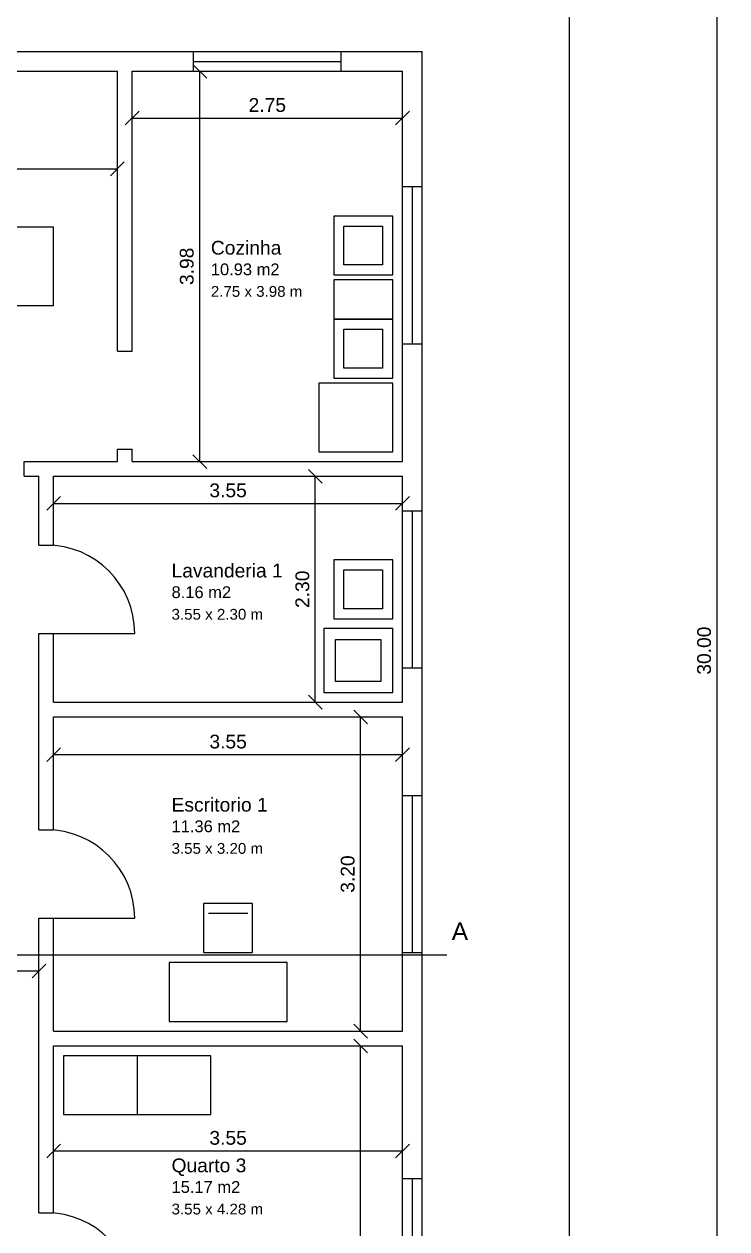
# Model space of a CAD drawing. Header units: millimetres. Extents: x 41850 to 67773, y -316 to 31479.
# Drawn here: x 49224 to 56373, y 10296 to 22564 of the extents above; entities that cross this region are included whole.
import ezdxf

# ---------------------------------------------------------------- set-up
doc = ezdxf.new("R2010")
doc.units = ezdxf.units.MM
doc.header["$MEASUREMENT"] = 0
for name, color, linetype in [('CASA_COTAS', 6, 'Continuous'), ('CASA_ESTUDO', 8, 'Continuous'), ('CASA_JANELAS', 4, 'Continuous'), ('CASA_LOTE', 8, 'Continuous'), ('CASA_MOVEIS', 3, 'Continuous'), ('CASA_PAREDES', 7, 'Continuous'), ('CASA_PORTAS', 2, 'Continuous'), ('CASA_TEXTOS', 7, 'Continuous')]:
    doc.layers.add(name, color=color, linetype=linetype)
doc.styles.get("Standard").update_dxf_attribs({"font": 'arial.ttf'})
doc.dimstyles.get("Standard").update_dxf_attribs({"dimtxt": 0.18, "dimasz": 0.18, "dimexe": 0.18, "dimexo": 0.0625, "dimgap": 0.09, "dimtad": 0, "dimtih": 1, "dimtoh": 1, "dimdec": 4, "dimzin": 0, "dimdsep": 46, "dimtxsty": 'Standard', "dimcen": 0.09, "dimadec": 0, "dimazin": 0, "dimtfac": 1, "dimtdec": 4, "dimtofl": 0, "dimtmove": 0, "dimatfit": 3, "dimfxl": 1, "dimtolj": 1, "dimtzin": 0, "dimarcsym": 0})

# ---------------------------------------------------------------- blocks, each defined once
blk = doc.blocks.new('*D7')
at = {"layer": 'CASA_COTAS', "color": 0, "lineweight": -2, "transparency": 16777216}
for p, q in [((49524, 11170), (49524, 11190)), ((53073, 11170), (53073, 11190)), ((49454, 11020), (49594, 11160)), ((49524, 11090), (53073, 11090)), ((53003, 11020), (53143, 11160))]:
    blk.add_line(p, q, dxfattribs=at)
at = {"layer": 'Defpoints', "color": 0, "transparency": 16777216}
for p in [(49524, 11090), (53073, 11090), (53073, 11090)]:
    blk.add_point(p, dxfattribs=at)
at = {"layer": 'CASA_COTAS', "color": 0, "transparency": 16777216, "insert": (51299, 11222), "char_height": 140, "attachment_point": 5}
blk.add_mtext('\\A1;3.55', dxfattribs=at)
blk = doc.blocks.new('*D8')
at = {"layer": 'CASA_COTAS', "color": 0, "lineweight": -2, "transparency": 16777216}
for p, q in [((52717, 12089), (52577, 12229)), ((52647, 7884), (52647, 12159)), ((52727, 12159), (52747, 12159)), ((52717, 7814), (52577, 7954)), ((52727, 7884), (52747, 7884))]:
    blk.add_line(p, q, dxfattribs=at)
at = {"layer": 'Defpoints', "color": 0, "transparency": 16777216}
for p in [(52647, 12159), (52647, 12159), (52647, 7884)]:
    blk.add_point(p, dxfattribs=at)
at = {"layer": 'CASA_COTAS', "color": 0, "transparency": 16777216, "insert": (52516, 10022), "char_height": 140, "attachment_point": 5, "rotation": 90}
blk.add_mtext('\\A1;4.28', dxfattribs=at)
blk = doc.blocks.new('*D9')
at = {"layer": 'CASA_COTAS', "color": 0, "lineweight": -2, "transparency": 16777216}
for p, q in [((49524, 15205), (49524, 15225)), ((53073, 15205), (53073, 15225)), ((49454, 15055), (49594, 15195)), ((49524, 15125), (53073, 15125)), ((53003, 15055), (53143, 15195))]:
    blk.add_line(p, q, dxfattribs=at)
at = {"layer": 'Defpoints', "color": 0, "transparency": 16777216}
for p in [(49524, 15125), (53073, 15125), (53073, 15125)]:
    blk.add_point(p, dxfattribs=at)
at = {"layer": 'CASA_COTAS', "color": 0, "transparency": 16777216, "insert": (51299, 15257), "char_height": 140, "attachment_point": 5}
blk.add_mtext('\\A1;3.55', dxfattribs=at)
blk = doc.blocks.new('*D10')
at = {"layer": 'CASA_COTAS', "color": 0, "lineweight": -2, "transparency": 16777216}
for p, q in [((52717, 15439), (52577, 15579)), ((52647, 12309), (52647, 15509)), ((52727, 15509), (52747, 15509)), ((52717, 12239), (52577, 12379)), ((52727, 12309), (52747, 12309))]:
    blk.add_line(p, q, dxfattribs=at)
at = {"layer": 'Defpoints', "color": 0, "transparency": 16777216}
for p in [(52647, 15509), (52647, 15509), (52647, 12309)]:
    blk.add_point(p, dxfattribs=at)
at = {"layer": 'CASA_COTAS', "color": 0, "transparency": 16777216, "insert": (52516, 13909), "char_height": 140, "attachment_point": 5, "rotation": 90}
blk.add_mtext('\\A1;3.20', dxfattribs=at)
blk = doc.blocks.new('*D11')
at = {"layer": 'CASA_COTAS', "color": 0, "lineweight": -2, "transparency": 16777216}
for p, q in [((49454, 17613), (49594, 17753)), ((49524, 17763), (49524, 17783)), ((49524, 17683), (53073, 17683)), ((53003, 17613), (53143, 17753)), ((53073, 17763), (53073, 17783))]:
    blk.add_line(p, q, dxfattribs=at)
at = {"layer": 'Defpoints', "color": 0, "transparency": 16777216}
for p in [(49524, 17683), (53073, 17683), (53073, 17683)]:
    blk.add_point(p, dxfattribs=at)
at = {"layer": 'CASA_COTAS', "color": 0, "transparency": 16777216, "insert": (51299, 17815), "char_height": 140, "attachment_point": 5}
blk.add_mtext('\\A1;3.55', dxfattribs=at)
blk = doc.blocks.new('*D12')
at = {"layer": 'CASA_COTAS', "color": 0, "lineweight": -2, "transparency": 16777216}
for p, q in [((52256, 17889), (52116, 18029)), ((52186, 15659), (52186, 17959)), ((52266, 17959), (52286, 17959)), ((52256, 15589), (52116, 15729)), ((52266, 15659), (52286, 15659))]:
    blk.add_line(p, q, dxfattribs=at)
at = {"layer": 'Defpoints', "color": 0, "transparency": 16777216}
for p in [(52186, 17959), (52186, 17959), (52186, 15659)]:
    blk.add_point(p, dxfattribs=at)
at = {"layer": 'CASA_COTAS', "color": 0, "transparency": 16777216, "insert": (52055, 16809), "char_height": 140, "attachment_point": 5, "rotation": 90}
blk.add_mtext('\\A1;2.30', dxfattribs=at)
blk = doc.blocks.new('*D13')
at = {"layer": 'CASA_COTAS', "color": 0, "lineweight": -2, "transparency": 16777216}
for p, q in [((48174, 13002), (48174, 13022)), ((49374, 13002), (49374, 13022)), ((48104, 12852), (48244, 12992)), ((48174, 12922), (49374, 12922)), ((49304, 12852), (49444, 12992))]:
    blk.add_line(p, q, dxfattribs=at)
at = {"layer": 'Defpoints', "color": 0, "transparency": 16777216}
for p in [(48174, 12922), (49374, 12922), (49374, 12922)]:
    blk.add_point(p, dxfattribs=at)
at = {"layer": 'CASA_COTAS', "color": 0, "transparency": 16777216, "insert": (48774, 13053), "char_height": 140, "attachment_point": 5}
blk.add_mtext('\\A1;1.20', dxfattribs=at)
blk = doc.blocks.new('*D14')
at = {"layer": 'CASA_COTAS', "color": 0, "lineweight": -2, "transparency": 16777216}
for p, q in [((44403, 21020), (44543, 21160)), ((44473, 21170), (44473, 21190)), ((50103, 21020), (50243, 21160)), ((50173, 21170), (50173, 21190)), ((44473, 21090), (50173, 21090))]:
    blk.add_line(p, q, dxfattribs=at)
at = {"layer": 'Defpoints', "color": 0, "transparency": 16777216}
for p in [(44473, 21090), (50173, 21090), (50173, 21090)]:
    blk.add_point(p, dxfattribs=at)
at = {"layer": 'CASA_COTAS', "color": 0, "transparency": 16777216, "insert": (47323, 21222), "char_height": 140, "attachment_point": 5}
blk.add_mtext('\\A1;5.70', dxfattribs=at)
blk = doc.blocks.new('*D16')
at = {"layer": 'CASA_COTAS', "color": 0, "lineweight": -2, "transparency": 16777216}
for p, q in [((50253, 21537), (50393, 21677)), ((50323, 21687), (50323, 21707)), ((50323, 21607), (53073, 21607)), ((53003, 21537), (53143, 21677)), ((53073, 21687), (53073, 21707))]:
    blk.add_line(p, q, dxfattribs=at)
at = {"layer": 'Defpoints', "color": 0, "transparency": 16777216}
for p in [(50323, 21607), (53073, 21607), (53073, 21607)]:
    blk.add_point(p, dxfattribs=at)
at = {"layer": 'CASA_COTAS', "color": 0, "transparency": 16777216, "insert": (51698, 21739), "char_height": 140, "attachment_point": 5}
blk.add_mtext('\\A1;2.75', dxfattribs=at)
blk = doc.blocks.new('*D17')
at = {"layer": 'CASA_COTAS', "color": 0, "lineweight": -2, "transparency": 16777216}
for p, q in [((51081, 22014), (50941, 22154)), ((51011, 18109), (51011, 22084)), ((51091, 22084), (51111, 22084)), ((51081, 18039), (50941, 18179)), ((51091, 18109), (51111, 18109))]:
    blk.add_line(p, q, dxfattribs=at)
at = {"layer": 'Defpoints', "color": 0, "transparency": 16777216}
for p in [(51011, 22084), (51011, 22084), (51011, 18109)]:
    blk.add_point(p, dxfattribs=at)
at = {"layer": 'CASA_COTAS', "color": 0, "transparency": 16777216, "insert": (50879, 20097), "char_height": 140, "attachment_point": 5, "rotation": 90}
blk.add_mtext('\\A1;3.98', dxfattribs=at)
blk = doc.blocks.new('*D23')
at = {"layer": 'CASA_COTAS', "color": 0, "lineweight": -2, "transparency": 16777216}
for p, q in [((54853, 31184), (56373, 31184)), ((56343, 31114), (56203, 31254)), ((56273, 1184), (56273, 31184)), ((56343, 1114), (56203, 1254)), ((54853, 1184), (56373, 1184))]:
    blk.add_line(p, q, dxfattribs=at)
at = {"layer": 'Defpoints', "color": 0, "transparency": 16777216}
for p in [(54773, 31184), (56273, 31184), (54773, 1184)]:
    blk.add_point(p, dxfattribs=at)
at = {"layer": 'CASA_COTAS', "color": 0, "transparency": 16777216, "insert": (56142, 16184), "char_height": 140, "attachment_point": 5, "rotation": 90}
blk.add_mtext('\\A1;30.00', dxfattribs=at)
blk = doc.blocks.new('*D32')
at = {"layer": 'CASA_COTAS', "color": 0, "lineweight": -2, "transparency": 16777216}
for p, q in [((49524, 11170), (49524, 11190)), ((53073, 11170), (53073, 11190)), ((49454, 11020), (49594, 11160)), ((49524, 11090), (53073, 11090)), ((53003, 11020), (53143, 11160))]:
    blk.add_line(p, q, dxfattribs=at)
at = {"layer": 'Defpoints', "color": 0, "transparency": 16777216}
for p in [(49524, 11090), (53073, 11090), (53073, 11090)]:
    blk.add_point(p, dxfattribs=at)
at = {"layer": 'CASA_COTAS', "color": 0, "transparency": 16777216, "insert": (51299, 11222), "char_height": 140, "attachment_point": 5}
blk.add_mtext('\\A1;3.55', dxfattribs=at)
blk = doc.blocks.new('*D33')
at = {"layer": 'CASA_COTAS', "color": 0, "lineweight": -2, "transparency": 16777216}
for p, q in [((52717, 12089), (52577, 12229)), ((52647, 7884), (52647, 12159)), ((52727, 12159), (52747, 12159)), ((52717, 7814), (52577, 7954)), ((52727, 7884), (52747, 7884))]:
    blk.add_line(p, q, dxfattribs=at)
at = {"layer": 'Defpoints', "color": 0, "transparency": 16777216}
for p in [(52647, 12159), (52647, 12159), (52647, 7884)]:
    blk.add_point(p, dxfattribs=at)
at = {"layer": 'CASA_COTAS', "color": 0, "transparency": 16777216, "insert": (52516, 10022), "char_height": 140, "attachment_point": 5, "rotation": 90}
blk.add_mtext('\\A1;4.28', dxfattribs=at)
blk = doc.blocks.new('*D34')
at = {"layer": 'CASA_COTAS', "color": 0, "lineweight": -2, "transparency": 16777216}
for p, q in [((49524, 15205), (49524, 15225)), ((53073, 15205), (53073, 15225)), ((49454, 15055), (49594, 15195)), ((49524, 15125), (53073, 15125)), ((53003, 15055), (53143, 15195))]:
    blk.add_line(p, q, dxfattribs=at)
at = {"layer": 'Defpoints', "color": 0, "transparency": 16777216}
for p in [(49524, 15125), (53073, 15125), (53073, 15125)]:
    blk.add_point(p, dxfattribs=at)
at = {"layer": 'CASA_COTAS', "color": 0, "transparency": 16777216, "insert": (51299, 15257), "char_height": 140, "attachment_point": 5}
blk.add_mtext('\\A1;3.55', dxfattribs=at)
blk = doc.blocks.new('*D35')
at = {"layer": 'CASA_COTAS', "color": 0, "lineweight": -2, "transparency": 16777216}
for p, q in [((52717, 15439), (52577, 15579)), ((52647, 12309), (52647, 15509)), ((52727, 15509), (52747, 15509)), ((52717, 12239), (52577, 12379)), ((52727, 12309), (52747, 12309))]:
    blk.add_line(p, q, dxfattribs=at)
at = {"layer": 'Defpoints', "color": 0, "transparency": 16777216}
for p in [(52647, 15509), (52647, 15509), (52647, 12309)]:
    blk.add_point(p, dxfattribs=at)
at = {"layer": 'CASA_COTAS', "color": 0, "transparency": 16777216, "insert": (52516, 13909), "char_height": 140, "attachment_point": 5, "rotation": 90}
blk.add_mtext('\\A1;3.20', dxfattribs=at)
blk = doc.blocks.new('*D36')
at = {"layer": 'CASA_COTAS', "color": 0, "lineweight": -2, "transparency": 16777216}
for p, q in [((49454, 17613), (49594, 17753)), ((49524, 17763), (49524, 17783)), ((49524, 17683), (53073, 17683)), ((53003, 17613), (53143, 17753)), ((53073, 17763), (53073, 17783))]:
    blk.add_line(p, q, dxfattribs=at)
at = {"layer": 'Defpoints', "color": 0, "transparency": 16777216}
for p in [(49524, 17683), (53073, 17683), (53073, 17683)]:
    blk.add_point(p, dxfattribs=at)
at = {"layer": 'CASA_COTAS', "color": 0, "transparency": 16777216, "insert": (51299, 17815), "char_height": 140, "attachment_point": 5}
blk.add_mtext('\\A1;3.55', dxfattribs=at)
blk = doc.blocks.new('*D37')
at = {"layer": 'CASA_COTAS', "color": 0, "lineweight": -2, "transparency": 16777216}
for p, q in [((52256, 17889), (52116, 18029)), ((52186, 15659), (52186, 17959)), ((52266, 17959), (52286, 17959)), ((52256, 15589), (52116, 15729)), ((52266, 15659), (52286, 15659))]:
    blk.add_line(p, q, dxfattribs=at)
at = {"layer": 'Defpoints', "color": 0, "transparency": 16777216}
for p in [(52186, 17959), (52186, 17959), (52186, 15659)]:
    blk.add_point(p, dxfattribs=at)
at = {"layer": 'CASA_COTAS', "color": 0, "transparency": 16777216, "insert": (52055, 16809), "char_height": 140, "attachment_point": 5, "rotation": 90}
blk.add_mtext('\\A1;2.30', dxfattribs=at)
blk = doc.blocks.new('*D38')
at = {"layer": 'CASA_COTAS', "color": 0, "lineweight": -2, "transparency": 16777216}
for p, q in [((48174, 13002), (48174, 13022)), ((49374, 13002), (49374, 13022)), ((48104, 12852), (48244, 12992)), ((48174, 12922), (49374, 12922)), ((49304, 12852), (49444, 12992))]:
    blk.add_line(p, q, dxfattribs=at)
at = {"layer": 'Defpoints', "color": 0, "transparency": 16777216}
for p in [(48174, 12922), (49374, 12922), (49374, 12922)]:
    blk.add_point(p, dxfattribs=at)
at = {"layer": 'CASA_COTAS', "color": 0, "transparency": 16777216, "insert": (48774, 13053), "char_height": 140, "attachment_point": 5}
blk.add_mtext('\\A1;1.20', dxfattribs=at)
blk = doc.blocks.new('*D39')
at = {"layer": 'CASA_COTAS', "color": 0, "lineweight": -2, "transparency": 16777216}
for p, q in [((44403, 21020), (44543, 21160)), ((44473, 21170), (44473, 21190)), ((50103, 21020), (50243, 21160)), ((50173, 21170), (50173, 21190)), ((44473, 21090), (50173, 21090))]:
    blk.add_line(p, q, dxfattribs=at)
at = {"layer": 'Defpoints', "color": 0, "transparency": 16777216}
for p in [(44473, 21090), (50173, 21090), (50173, 21090)]:
    blk.add_point(p, dxfattribs=at)
at = {"layer": 'CASA_COTAS', "color": 0, "transparency": 16777216, "insert": (47323, 21222), "char_height": 140, "attachment_point": 5}
blk.add_mtext('\\A1;5.70', dxfattribs=at)
blk = doc.blocks.new('*D41')
at = {"layer": 'CASA_COTAS', "color": 0, "lineweight": -2, "transparency": 16777216}
for p, q in [((50253, 21537), (50393, 21677)), ((50323, 21687), (50323, 21707)), ((50323, 21607), (53073, 21607)), ((53003, 21537), (53143, 21677)), ((53073, 21687), (53073, 21707))]:
    blk.add_line(p, q, dxfattribs=at)
at = {"layer": 'Defpoints', "color": 0, "transparency": 16777216}
for p in [(50323, 21607), (53073, 21607), (53073, 21607)]:
    blk.add_point(p, dxfattribs=at)
at = {"layer": 'CASA_COTAS', "color": 0, "transparency": 16777216, "insert": (51698, 21739), "char_height": 140, "attachment_point": 5}
blk.add_mtext('\\A1;2.75', dxfattribs=at)
blk = doc.blocks.new('*D42')
at = {"layer": 'CASA_COTAS', "color": 0, "lineweight": -2, "transparency": 16777216}
for p, q in [((51081, 22014), (50941, 22154)), ((51011, 18109), (51011, 22084)), ((51091, 22084), (51111, 22084)), ((51081, 18039), (50941, 18179)), ((51091, 18109), (51111, 18109))]:
    blk.add_line(p, q, dxfattribs=at)
at = {"layer": 'Defpoints', "color": 0, "transparency": 16777216}
for p in [(51011, 22084), (51011, 22084), (51011, 18109)]:
    blk.add_point(p, dxfattribs=at)
at = {"layer": 'CASA_COTAS', "color": 0, "transparency": 16777216, "insert": (50879, 20097), "char_height": 140, "attachment_point": 5, "rotation": 90}
blk.add_mtext('\\A1;3.98', dxfattribs=at)
blk = doc.blocks.new('*D48')
at = {"layer": 'CASA_COTAS', "color": 0, "lineweight": -2, "transparency": 16777216}
for p, q in [((54853, 31184), (56373, 31184)), ((56343, 31114), (56203, 31254)), ((56273, 1184), (56273, 31184)), ((56343, 1114), (56203, 1254)), ((54853, 1184), (56373, 1184))]:
    blk.add_line(p, q, dxfattribs=at)
at = {"layer": 'Defpoints', "color": 0, "transparency": 16777216}
for p in [(54773, 31184), (56273, 31184), (54773, 1184)]:
    blk.add_point(p, dxfattribs=at)
at = {"layer": 'CASA_COTAS', "color": 0, "transparency": 16777216, "insert": (56142, 16184), "char_height": 140, "attachment_point": 5, "rotation": 90}
blk.add_mtext('\\A1;30.00', dxfattribs=at)

msp = doc.modelspace()

# ---------------------------------------------------------------- linework, layer by layer
at = {"layer": 'CASA_ESTUDO'}
msp.add_line((44023.422455, 13086.189711), (53523.422455, 13086.189711), dxfattribs=at)
msp.add_line((44023.422455, 13086.189711), (53523.422455, 13086.189711), dxfattribs=at)
at = {"layer": 'CASA_JANELAS'}
for p, q in [((50948.422455, 22284.189711), (52448.422455, 22284.189711)), ((50948.422455, 22284.189711), (52448.422455, 22284.189711)), ((50948.422455, 22184.189711), (52448.422455, 22184.189711)), ((50948.422455, 22184.189711), (52448.422455, 22184.189711)), ((50948.422455, 22084.189711), (52448.422455, 22084.189711)), ((50948.422455, 22084.189711), (52448.422455, 22084.189711)), ((53073.422455, 19309.189711), (53073.422455, 20909.189711)), ((53073.422455, 19309.189711), (53073.422455, 20909.189711)), ((53173.422455, 19309.189711), (53173.422455, 20909.189711)), ((53173.422455, 19309.189711), (53173.422455, 20909.189711)), ((53273.422455, 19309.189711), (53273.422455, 20909.189711)), ((53273.422455, 19309.189711), (53273.422455, 20909.189711)), ((53073.422455, 16009.189711), (53073.422455, 17609.189711)), ((53073.422455, 16009.189711), (53073.422455, 17609.189711)), ((53173.422455, 16009.189711), (53173.422455, 17609.189711)), ((53173.422455, 16009.189711), (53173.422455, 17609.189711)), ((53273.422455, 16009.189711), (53273.422455, 17609.189711)), ((53273.422455, 16009.189711), (53273.422455, 17609.189711)), ((53073.422455, 13109.189711), (53073.422455, 14709.189711)), ((53073.422455, 13109.189711), (53073.422455, 14709.189711)), ((53173.422455, 13109.189711), (53173.422455, 14709.189711)), ((53173.422455, 13109.189711), (53173.422455, 14709.189711)), ((53273.422455, 13109.189711), (53273.422455, 14709.189711)), ((53273.422455, 13109.189711), (53273.422455, 14709.189711)), ((53073.422455, 9209.189711), (53073.422455, 10809.189711)), ((53073.422455, 9209.189711), (53073.422455, 10809.189711)), ((53173.422455, 9209.189711), (53173.422455, 10809.189711)), ((53173.422455, 9209.189711), (53173.422455, 10809.189711)), ((53273.422455, 9209.189711), (53273.422455, 10809.189711)), ((53273.422455, 9209.189711), (53273.422455, 10809.189711))]:
    msp.add_line(p, q, dxfattribs=at)
at = {"layer": 'CASA_LOTE'}
msp.add_lwpolyline([(42773.422455, 1184.189711), (54773.422455, 1184.189711), (54773.422455, 31184.189711), (42773.422455, 31184.189711)], close=True, dxfattribs=at)
msp.add_lwpolyline([(42773.422455, 1184.189711), (54773.422455, 1184.189711), (54773.422455, 31184.189711), (42773.422455, 31184.189711)], close=True, dxfattribs=at)
at = {"layer": 'CASA_MOVEIS'}
msp.add_line((51098.688518, 13509.189711), (51498.688518, 13509.189711), dxfattribs=at)
msp.add_line((51098.688518, 13509.189711), (51498.688518, 13509.189711), dxfattribs=at)
for points in [[(48123.422455, 19696.689711), (49523.422455, 19696.689711), (49523.422455, 20496.689711), (48123.422455, 20496.689711)], [(48123.422455, 19696.689711), (49523.422455, 19696.689711), (49523.422455, 20496.689711), (48123.422455, 20496.689711)], [(52373.422455, 20009.189711), (52973.422455, 20009.189711), (52973.422455, 20609.189711), (52373.422455, 20609.189711)], [(52373.422455, 20009.189711), (52973.422455, 20009.189711), (52973.422455, 20609.189711), (52373.422455, 20609.189711)], [(52373.422455, 19559.189711), (52973.422455, 19559.189711), (52973.422455, 19959.189711), (52373.422455, 19959.189711)], [(52373.422455, 19559.189711), (52973.422455, 19559.189711), (52973.422455, 19959.189711), (52373.422455, 19959.189711)], [(52373.422455, 18959.189711), (52973.422455, 18959.189711), (52973.422455, 19559.189711), (52373.422455, 19559.189711)], [(52373.422455, 18959.189711), (52973.422455, 18959.189711), (52973.422455, 19559.189711), (52373.422455, 19559.189711)], [(52223.422455, 18209.189711), (52973.422455, 18209.189711), (52973.422455, 18909.189711), (52223.422455, 18909.189711)], [(52223.422455, 18209.189711), (52973.422455, 18209.189711), (52973.422455, 18909.189711), (52223.422455, 18909.189711)], [(52373.422455, 16509.189711), (52973.422455, 16509.189711), (52973.422455, 17109.189711), (52373.422455, 17109.189711)], [(52373.422455, 16509.189711), (52973.422455, 16509.189711), (52973.422455, 17109.189711), (52373.422455, 17109.189711)], [(52273.422455, 15759.189711), (52973.422455, 15759.189711), (52973.422455, 16409.189711), (52273.422455, 16409.189711)], [(52273.422455, 15759.189711), (52973.422455, 15759.189711), (52973.422455, 16409.189711), (52273.422455, 16409.189711)], [(51048.688518, 13109.189711), (51548.688518, 13109.189711), (51548.688518, 13609.189711), (51048.688518, 13609.189711)], [(51048.688518, 13109.189711), (51548.688518, 13109.189711), (51548.688518, 13609.189711), (51048.688518, 13609.189711)], [(50698.688518, 12409.189711), (51898.688518, 12409.189711), (51898.688518, 13009.189711), (50698.688518, 13009.189711)], [(50698.688518, 12409.189711), (51898.688518, 12409.189711), (51898.688518, 13009.189711), (50698.688518, 13009.189711)], [(49623.954581, 11459.189711), (51123.954581, 11459.189711), (51123.954581, 12059.189711), (49623.954581, 12059.189711)], [(49623.954581, 11459.189711), (51123.954581, 11459.189711), (51123.954581, 12059.189711), (49623.954581, 12059.189711)]]:
    msp.add_lwpolyline(points, close=True, dxfattribs=at)
for points in [[(52475.422455, 20111.189711), (52475.422455, 20507.189711), (52871.422455, 20507.189711), (52871.422455, 20111.189711), (52475.422455, 20111.189711)], [(52475.422455, 20111.189711), (52475.422455, 20507.189711), (52871.422455, 20507.189711), (52871.422455, 20111.189711), (52475.422455, 20111.189711)], [(52475.422455, 19061.189711), (52475.422455, 19457.189711), (52871.422455, 19457.189711), (52871.422455, 19061.189711), (52475.422455, 19061.189711)], [(52475.422455, 19061.189711), (52475.422455, 19457.189711), (52871.422455, 19457.189711), (52871.422455, 19061.189711), (52475.422455, 19061.189711)], [(52475.422455, 16611.189711), (52475.422455, 17007.189711), (52871.422455, 17007.189711), (52871.422455, 16611.189711), (52475.422455, 16611.189711)], [(52475.422455, 16611.189711), (52475.422455, 17007.189711), (52871.422455, 17007.189711), (52871.422455, 16611.189711), (52475.422455, 16611.189711)], [(52392.422455, 15869.689711), (52392.422455, 16298.689711), (52854.422455, 16298.689711), (52854.422455, 15869.689711), (52392.422455, 15869.689711)], [(52392.422455, 15869.689711), (52392.422455, 16298.689711), (52854.422455, 16298.689711), (52854.422455, 15869.689711), (52392.422455, 15869.689711)], [(50373.954581, 12059.189711), (50373.954581, 11459.189711)], [(50373.954581, 12059.189711), (50373.954581, 11459.189711)]]:
    msp.add_lwpolyline(points, dxfattribs=at)
at = {"layer": 'CASA_PAREDES'}
for p, q in [((48323.954581, 22284.189711), (49223.954581, 22284.189711)), ((48323.954581, 22284.189711), (49223.954581, 22284.189711)), ((49223.954581, 22284.189711), (49273.954581, 22284.189711)), ((49223.954581, 22284.189711), (49273.954581, 22284.189711)), ((49273.954581, 22284.189711), (49373.954581, 22284.189711)), ((49273.954581, 22284.189711), (49373.954581, 22284.189711)), ((49373.954581, 22284.189711), (49523.954581, 22284.189711)), ((49373.954581, 22284.189711), (49523.954581, 22284.189711)), ((49523.954581, 22284.189711), (50173.422455, 22284.189711)), ((49523.954581, 22284.189711), (50173.422455, 22284.189711)), ((50173.422455, 22284.189711), (50323.422455, 22284.189711)), ((50173.422455, 22284.189711), (50323.422455, 22284.189711)), ((50323.422455, 22284.189711), (50548.688518, 22284.189711)), ((50323.422455, 22284.189711), (50548.688518, 22284.189711)), ((50548.688518, 22284.189711), (50948.422455, 22284.189711)), ((50548.688518, 22284.189711), (50948.422455, 22284.189711)), ((50948.422455, 22184.189711), (50948.422455, 22284.189711)), ((50948.422455, 22184.189711), (50948.422455, 22284.189711)), ((52448.422455, 22184.189711), (52448.422455, 22284.189711)), ((52448.422455, 22284.189711), (53073.422455, 22284.189711)), ((52448.422455, 22184.189711), (52448.422455, 22284.189711)), ((52448.422455, 22284.189711), (53073.422455, 22284.189711)), ((53073.422455, 22284.189711), (53273.422455, 22284.189711)), ((53073.422455, 22284.189711), (53273.422455, 22284.189711)), ((53273.422455, 22184.189711), (53273.422455, 22284.189711)), ((53273.422455, 22184.189711), (53273.422455, 22284.189711)), ((48323.954581, 22084.189711), (49223.954581, 22084.189711)), ((48323.954581, 22084.189711), (49223.954581, 22084.189711)), ((49223.954581, 22084.189711), (49273.954581, 22084.189711)), ((49223.954581, 22084.189711), (49273.954581, 22084.189711)), ((49273.954581, 22084.189711), (49373.954581, 22084.189711)), ((49273.954581, 22084.189711), (49373.954581, 22084.189711)), ((49373.954581, 22084.189711), (49523.954581, 22084.189711)), ((49373.954581, 22084.189711), (49523.954581, 22084.189711)), ((49523.954581, 22084.189711), (50173.422455, 22084.189711)), ((49523.954581, 22084.189711), (50173.422455, 22084.189711)), ((50173.422455, 20909.189711), (50173.422455, 22084.189711)), ((50173.422455, 20909.189711), (50173.422455, 22084.189711)), ((50323.422455, 20909.189711), (50323.422455, 22084.189711)), ((50323.422455, 22084.189711), (50548.688518, 22084.189711)), ((50323.422455, 20909.189711), (50323.422455, 22084.189711)), ((50323.422455, 22084.189711), (50548.688518, 22084.189711)), ((50548.688518, 22084.189711), (50948.422455, 22084.189711)), ((50548.688518, 22084.189711), (50948.422455, 22084.189711)), ((50948.422455, 22084.189711), (50948.422455, 22184.189711)), ((50948.422455, 22084.189711), (50948.422455, 22184.189711)), ((52448.422455, 22084.189711), (52448.422455, 22184.189711)), ((52448.422455, 22084.189711), (52448.422455, 22184.189711)), ((52448.422455, 22084.189711), (53073.422455, 22084.189711)), ((52448.422455, 22084.189711), (53073.422455, 22084.189711)), ((53073.422455, 20909.189711), (53073.422455, 22084.189711)), ((53073.422455, 20909.189711), (53073.422455, 22084.189711)), ((53273.422455, 22084.189711), (53273.422455, 22184.189711)), ((53273.422455, 22084.189711), (53273.422455, 22184.189711)), ((53273.422455, 20909.189711), (53273.422455, 22084.189711)), ((53273.422455, 20909.189711), (53273.422455, 22084.189711)), ((50173.422455, 20846.689711), (50173.422455, 20909.189711)), ((50173.422455, 20846.689711), (50173.422455, 20909.189711)), ((50323.422455, 20846.689711), (50323.422455, 20909.189711)), ((50323.422455, 20846.689711), (50323.422455, 20909.189711)), ((53073.422455, 20909.189711), (53273.422455, 20909.189711)), ((53073.422455, 20909.189711), (53273.422455, 20909.189711)), ((50173.422455, 19346.689711), (50173.422455, 20846.689711)), ((50173.422455, 19346.689711), (50173.422455, 20846.689711)), ((50323.422455, 19346.689711), (50323.422455, 20846.689711)), ((50323.422455, 19346.689711), (50323.422455, 20846.689711)), ((50173.422455, 19309.189711), (50173.422455, 19346.689711)), ((50173.422455, 19309.189711), (50173.422455, 19346.689711)), ((50173.422455, 19234.189711), (50173.422455, 19309.189711)), ((50173.422455, 19234.189711), (50173.422455, 19309.189711)), ((50323.422455, 19309.189711), (50323.422455, 19346.689711)), ((50323.422455, 19309.189711), (50323.422455, 19346.689711)), ((50323.422455, 19234.189711), (50323.422455, 19309.189711)), ((50323.422455, 19234.189711), (50323.422455, 19309.189711)), ((53073.422455, 19234.189711), (53073.422455, 19309.189711)), ((53073.422455, 19309.189711), (53273.422455, 19309.189711)), ((53073.422455, 19234.189711), (53073.422455, 19309.189711)), ((53073.422455, 19309.189711), (53273.422455, 19309.189711)), ((53273.422455, 19234.189711), (53273.422455, 19309.189711)), ((53273.422455, 19234.189711), (53273.422455, 19309.189711)), ((50173.422455, 19234.189711), (50323.422455, 19234.189711)), ((50173.422455, 19234.189711), (50323.422455, 19234.189711)), ((53073.422455, 18234.189711), (53073.422455, 19234.189711)), ((53073.422455, 18234.189711), (53073.422455, 19234.189711)), ((53273.422455, 18234.189711), (53273.422455, 19234.189711)), ((53273.422455, 18234.189711), (53273.422455, 19234.189711)), ((50173.422455, 18109.189711), (50173.422455, 18234.189711)), ((50173.422455, 18234.189711), (50323.422455, 18234.189711)), ((50173.422455, 18109.189711), (50173.422455, 18234.189711)), ((50173.422455, 18234.189711), (50323.422455, 18234.189711)), ((50323.422455, 18109.189711), (50323.422455, 18234.189711)), ((50323.422455, 18109.189711), (50323.422455, 18234.189711)), ((53073.422455, 18109.189711), (53073.422455, 18234.189711)), ((53073.422455, 18109.189711), (53073.422455, 18234.189711)), ((53273.422455, 18109.189711), (53273.422455, 18234.189711)), ((53273.422455, 18109.189711), (53273.422455, 18234.189711)), ((49223.954581, 18034.189711), (49223.954581, 18109.189711)), ((49223.954581, 18109.189711), (49273.954581, 18109.189711)), ((49223.954581, 18034.189711), (49223.954581, 18109.189711)), ((49223.954581, 18109.189711), (49273.954581, 18109.189711)), ((49223.954581, 17959.189711), (49223.954581, 18034.189711)), ((49223.954581, 17959.189711), (49223.954581, 18034.189711)), ((49273.954581, 18109.189711), (49373.954581, 18109.189711)), ((49273.954581, 18109.189711), (49373.954581, 18109.189711)), ((49373.954581, 18109.189711), (49523.954581, 18109.189711)), ((49373.954581, 18109.189711), (49523.954581, 18109.189711)), ((49523.954581, 18109.189711), (50173.422455, 18109.189711)), ((49523.954581, 18109.189711), (50173.422455, 18109.189711)), ((50323.422455, 18109.189711), (50548.688518, 18109.189711)), ((50323.422455, 18109.189711), (50548.688518, 18109.189711)), ((50548.688518, 18109.189711), (50948.422455, 18109.189711)), ((50548.688518, 18109.189711), (50948.422455, 18109.189711)), ((50948.422455, 18109.189711), (52048.688518, 18109.189711)), ((50948.422455, 18109.189711), (52048.688518, 18109.189711)), ((52048.688518, 18109.189711), (52448.422455, 18109.189711)), ((52048.688518, 18109.189711), (52448.422455, 18109.189711)), ((52448.422455, 18109.189711), (53073.422455, 18109.189711)), ((52448.422455, 18109.189711), (53073.422455, 18109.189711)), ((53273.422455, 18034.189711), (53273.422455, 18109.189711)), ((53273.422455, 18034.189711), (53273.422455, 18109.189711)), ((53273.422455, 17959.189711), (53273.422455, 18034.189711)), ((53273.422455, 17959.189711), (53273.422455, 18034.189711)), ((49223.954581, 17959.189711), (49273.954581, 17959.189711)), ((49223.954581, 17959.189711), (49273.954581, 17959.189711)), ((49273.954581, 17959.189711), (49373.954581, 17959.189711)), ((49273.954581, 17959.189711), (49373.954581, 17959.189711)), ((49373.954581, 17609.189711), (49373.954581, 17959.189711)), ((49373.954581, 17609.189711), (49373.954581, 17959.189711)), ((49523.954581, 17959.189711), (50173.422455, 17959.189711)), ((49523.954581, 17609.189711), (49523.954581, 17959.189711)), ((49523.954581, 17959.189711), (50173.422455, 17959.189711)), ((49523.954581, 17609.189711), (49523.954581, 17959.189711)), ((50173.422455, 17959.189711), (50323.422455, 17959.189711)), ((50173.422455, 17959.189711), (50323.422455, 17959.189711)), ((50323.422455, 17959.189711), (50548.688518, 17959.189711)), ((50323.422455, 17959.189711), (50548.688518, 17959.189711)), ((50548.688518, 17959.189711), (50948.422455, 17959.189711)), ((50548.688518, 17959.189711), (50948.422455, 17959.189711)), ((50948.422455, 17959.189711), (52048.688518, 17959.189711)), ((50948.422455, 17959.189711), (52048.688518, 17959.189711)), ((52048.688518, 17959.189711), (52448.422455, 17959.189711)), ((52048.688518, 17959.189711), (52448.422455, 17959.189711)), ((52448.422455, 17959.189711), (53073.422455, 17959.189711)), ((52448.422455, 17959.189711), (53073.422455, 17959.189711)), ((53073.422455, 17609.189711), (53073.422455, 17959.189711)), ((53073.422455, 17609.189711), (53073.422455, 17959.189711)), ((53273.422455, 17609.189711), (53273.422455, 17959.189711)), ((53273.422455, 17609.189711), (53273.422455, 17959.189711)), ((49373.954581, 17259.189711), (49373.954581, 17609.189711)), ((49373.954581, 17259.189711), (49373.954581, 17609.189711)), ((49523.954581, 17259.189711), (49523.954581, 17609.189711)), ((49523.954581, 17259.189711), (49523.954581, 17609.189711)), ((53073.422455, 17609.189711), (53273.422455, 17609.189711)), ((53073.422455, 17609.189711), (53273.422455, 17609.189711)), ((49373.954581, 17259.189711), (49523.954581, 17259.189711)), ((49373.954581, 17259.189711), (49523.954581, 17259.189711)), ((49373.954581, 16009.189711), (49373.954581, 16359.189711)), ((49373.954581, 16359.189711), (49523.954581, 16359.189711)), ((49373.954581, 16009.189711), (49373.954581, 16359.189711)), ((49373.954581, 16359.189711), (49523.954581, 16359.189711)), ((49523.954581, 16009.189711), (49523.954581, 16359.189711)), ((49523.954581, 16009.189711), (49523.954581, 16359.189711)), ((49373.954581, 15659.189711), (49373.954581, 16009.189711)), ((49373.954581, 15659.189711), (49373.954581, 16009.189711)), ((49523.954581, 15659.189711), (49523.954581, 16009.189711)), ((49523.954581, 15659.189711), (49523.954581, 16009.189711)), ((53073.422455, 15659.189711), (53073.422455, 16009.189711)), ((53073.422455, 16009.189711), (53273.422455, 16009.189711)), ((53073.422455, 15659.189711), (53073.422455, 16009.189711)), ((53073.422455, 16009.189711), (53273.422455, 16009.189711)), ((53273.422455, 15659.189711), (53273.422455, 16009.189711)), ((53273.422455, 15659.189711), (53273.422455, 16009.189711)), ((49373.954581, 15584.189711), (49373.954581, 15659.189711)), ((49373.954581, 15584.189711), (49373.954581, 15659.189711)), ((49373.954581, 15509.189711), (49373.954581, 15584.189711)), ((49373.954581, 15509.189711), (49373.954581, 15584.189711)), ((49523.954581, 15659.189711), (50173.422455, 15659.189711)), ((49523.954581, 15659.189711), (50173.422455, 15659.189711)), ((50173.422455, 15659.189711), (50323.422455, 15659.189711)), ((50173.422455, 15659.189711), (50323.422455, 15659.189711)), ((50323.422455, 15659.189711), (50548.688518, 15659.189711)), ((50323.422455, 15659.189711), (50548.688518, 15659.189711)), ((50548.688518, 15659.189711), (50948.422455, 15659.189711)), ((50548.688518, 15659.189711), (50948.422455, 15659.189711)), ((50948.422455, 15659.189711), (52048.688518, 15659.189711)), ((50948.422455, 15659.189711), (52048.688518, 15659.189711)), ((52048.688518, 15659.189711), (52448.422455, 15659.189711)), ((52048.688518, 15659.189711), (52448.422455, 15659.189711)), ((52448.422455, 15659.189711), (53073.422455, 15659.189711)), ((52448.422455, 15659.189711), (53073.422455, 15659.189711)), ((53273.422455, 15584.189711), (53273.422455, 15659.189711)), ((53273.422455, 15584.189711), (53273.422455, 15659.189711)), ((53273.422455, 15509.189711), (53273.422455, 15584.189711)), ((53273.422455, 15509.189711), (53273.422455, 15584.189711)), ((49373.954581, 15309.189711), (49373.954581, 15509.189711)), ((49373.954581, 15309.189711), (49373.954581, 15509.189711)), ((49523.954581, 15509.189711), (50173.422455, 15509.189711)), ((49523.954581, 15309.189711), (49523.954581, 15509.189711)), ((49523.954581, 15509.189711), (50173.422455, 15509.189711)), ((49523.954581, 15309.189711), (49523.954581, 15509.189711)), ((50173.422455, 15509.189711), (50323.422455, 15509.189711)), ((50173.422455, 15509.189711), (50323.422455, 15509.189711)), ((50323.422455, 15509.189711), (50548.688518, 15509.189711)), ((50323.422455, 15509.189711), (50548.688518, 15509.189711)), ((50548.688518, 15509.189711), (50948.422455, 15509.189711)), ((50548.688518, 15509.189711), (50948.422455, 15509.189711)), ((50948.422455, 15509.189711), (52048.688518, 15509.189711)), ((50948.422455, 15509.189711), (52048.688518, 15509.189711)), ((52048.688518, 15509.189711), (52448.422455, 15509.189711)), ((52048.688518, 15509.189711), (52448.422455, 15509.189711)), ((52448.422455, 15509.189711), (53073.422455, 15509.189711)), ((52448.422455, 15509.189711), (53073.422455, 15509.189711)), ((53073.422455, 15309.189711), (53073.422455, 15509.189711)), ((53073.422455, 15309.189711), (53073.422455, 15509.189711)), ((53273.422455, 15309.189711), (53273.422455, 15509.189711)), ((53273.422455, 15309.189711), (53273.422455, 15509.189711)), ((49373.954581, 14709.189711), (49373.954581, 15309.189711)), ((49373.954581, 14709.189711), (49373.954581, 15309.189711)), ((49523.954581, 14709.189711), (49523.954581, 15309.189711)), ((49523.954581, 14709.189711), (49523.954581, 15309.189711)), ((53073.422455, 14709.189711), (53073.422455, 15309.189711)), ((53073.422455, 14709.189711), (53073.422455, 15309.189711)), ((53273.422455, 14709.189711), (53273.422455, 15309.189711)), ((53273.422455, 14709.189711), (53273.422455, 15309.189711)), ((49373.954581, 14359.189711), (49373.954581, 14709.189711)), ((49373.954581, 14359.189711), (49373.954581, 14709.189711)), ((49523.954581, 14359.189711), (49523.954581, 14709.189711)), ((49523.954581, 14359.189711), (49523.954581, 14709.189711)), ((53073.422455, 14709.189711), (53273.422455, 14709.189711)), ((53073.422455, 14709.189711), (53273.422455, 14709.189711)), ((49373.954581, 14359.189711), (49523.954581, 14359.189711)), ((49373.954581, 14359.189711), (49523.954581, 14359.189711)), ((49373.954581, 13109.189711), (49373.954581, 13459.189711)), ((49373.954581, 13459.189711), (49523.954581, 13459.189711)), ((49373.954581, 13109.189711), (49373.954581, 13459.189711)), ((49373.954581, 13459.189711), (49523.954581, 13459.189711)), ((49523.954581, 13109.189711), (49523.954581, 13459.189711)), ((49523.954581, 13109.189711), (49523.954581, 13459.189711)), ((49373.954581, 13009.189711), (49373.954581, 13109.189711)), ((49373.954581, 13009.189711), (49373.954581, 13109.189711)), ((49373.954581, 12659.189711), (49373.954581, 13009.189711)), ((49373.954581, 12659.189711), (49373.954581, 13009.189711)), ((49523.954581, 13009.189711), (49523.954581, 13109.189711)), ((49523.954581, 13009.189711), (49523.954581, 13109.189711)), ((49523.954581, 12659.189711), (49523.954581, 13009.189711)), ((49523.954581, 12659.189711), (49523.954581, 13009.189711)), ((53073.422455, 13009.189711), (53073.422455, 13109.189711)), ((53073.422455, 13109.189711), (53273.422455, 13109.189711)), ((53073.422455, 13009.189711), (53073.422455, 13109.189711)), ((53073.422455, 13109.189711), (53273.422455, 13109.189711)), ((53073.422455, 12659.189711), (53073.422455, 13009.189711)), ((53073.422455, 12659.189711), (53073.422455, 13009.189711)), ((53273.422455, 13009.189711), (53273.422455, 13109.189711)), ((53273.422455, 13009.189711), (53273.422455, 13109.189711)), ((53273.422455, 12659.189711), (53273.422455, 13009.189711)), ((53273.422455, 12659.189711), (53273.422455, 13009.189711)), ((49373.954581, 12309.189711), (49373.954581, 12659.189711)), ((49373.954581, 12309.189711), (49373.954581, 12659.189711)), ((49523.954581, 12309.189711), (49523.954581, 12659.189711)), ((49523.954581, 12309.189711), (49523.954581, 12659.189711)), ((53073.422455, 12309.189711), (53073.422455, 12659.189711)), ((53073.422455, 12309.189711), (53073.422455, 12659.189711)), ((53273.422455, 12309.189711), (53273.422455, 12659.189711)), ((53273.422455, 12309.189711), (53273.422455, 12659.189711)), ((49373.954581, 12234.189711), (49373.954581, 12309.189711)), ((49373.954581, 12234.189711), (49373.954581, 12309.189711)), ((49523.954581, 12309.189711), (50173.422455, 12309.189711)), ((49523.954581, 12309.189711), (50173.422455, 12309.189711)), ((50173.422455, 12309.189711), (50323.422455, 12309.189711)), ((50173.422455, 12309.189711), (50323.422455, 12309.189711)), ((50323.422455, 12309.189711), (50548.688518, 12309.189711)), ((50323.422455, 12309.189711), (50548.688518, 12309.189711)), ((50548.688518, 12309.189711), (50948.422455, 12309.189711)), ((50548.688518, 12309.189711), (50948.422455, 12309.189711)), ((50948.422455, 12309.189711), (52048.688518, 12309.189711)), ((50948.422455, 12309.189711), (52048.688518, 12309.189711)), ((52048.688518, 12309.189711), (52448.422455, 12309.189711)), ((52048.688518, 12309.189711), (52448.422455, 12309.189711)), ((52448.422455, 12309.189711), (53073.422455, 12309.189711)), ((52448.422455, 12309.189711), (53073.422455, 12309.189711)), ((53273.422455, 12234.189711), (53273.422455, 12309.189711)), ((53273.422455, 12234.189711), (53273.422455, 12309.189711)), ((49373.954581, 12159.189711), (49373.954581, 12234.189711)), ((49373.954581, 12159.189711), (49373.954581, 12234.189711)), ((49373.954581, 11759.189711), (49373.954581, 12159.189711)), ((49373.954581, 11759.189711), (49373.954581, 12159.189711)), ((49523.954581, 12159.189711), (50173.422455, 12159.189711)), ((49523.954581, 11759.189711), (49523.954581, 12159.189711)), ((49523.954581, 12159.189711), (50173.422455, 12159.189711)), ((49523.954581, 11759.189711), (49523.954581, 12159.189711)), ((50173.422455, 12159.189711), (50323.422455, 12159.189711)), ((50173.422455, 12159.189711), (50323.422455, 12159.189711)), ((50323.422455, 12159.189711), (50548.688518, 12159.189711)), ((50323.422455, 12159.189711), (50548.688518, 12159.189711)), ((50548.688518, 12159.189711), (50948.422455, 12159.189711)), ((50548.688518, 12159.189711), (50948.422455, 12159.189711)), ((50948.422455, 12159.189711), (52048.688518, 12159.189711)), ((50948.422455, 12159.189711), (52048.688518, 12159.189711)), ((52048.688518, 12159.189711), (52448.422455, 12159.189711)), ((52048.688518, 12159.189711), (52448.422455, 12159.189711)), ((52448.422455, 12159.189711), (53073.422455, 12159.189711)), ((52448.422455, 12159.189711), (53073.422455, 12159.189711)), ((53073.422455, 11759.189711), (53073.422455, 12159.189711)), ((53073.422455, 11759.189711), (53073.422455, 12159.189711)), ((53273.422455, 12159.189711), (53273.422455, 12234.189711)), ((53273.422455, 12159.189711), (53273.422455, 12234.189711)), ((53273.422455, 11759.189711), (53273.422455, 12159.189711)), ((53273.422455, 11759.189711), (53273.422455, 12159.189711)), ((49373.954581, 11409.189711), (49373.954581, 11759.189711)), ((49373.954581, 11409.189711), (49373.954581, 11759.189711)), ((49523.954581, 11409.189711), (49523.954581, 11759.189711)), ((49523.954581, 11409.189711), (49523.954581, 11759.189711)), ((53073.422455, 11409.189711), (53073.422455, 11759.189711)), ((53073.422455, 11409.189711), (53073.422455, 11759.189711)), ((53273.422455, 11409.189711), (53273.422455, 11759.189711)), ((53273.422455, 11409.189711), (53273.422455, 11759.189711)), ((49373.954581, 10809.189711), (49373.954581, 11409.189711)), ((49373.954581, 10809.189711), (49373.954581, 11409.189711)), ((49523.954581, 10809.189711), (49523.954581, 11409.189711)), ((49523.954581, 10809.189711), (49523.954581, 11409.189711)), ((53073.422455, 10809.189711), (53073.422455, 11409.189711)), ((53073.422455, 10809.189711), (53073.422455, 11409.189711)), ((53273.422455, 10809.189711), (53273.422455, 11409.189711)), ((53273.422455, 10809.189711), (53273.422455, 11409.189711)), ((49373.954581, 10459.189711), (49373.954581, 10809.189711)), ((49373.954581, 10459.189711), (49373.954581, 10809.189711)), ((49523.954581, 10459.189711), (49523.954581, 10809.189711)), ((49523.954581, 10459.189711), (49523.954581, 10809.189711)), ((53073.422455, 10809.189711), (53273.422455, 10809.189711)), ((53073.422455, 10809.189711), (53273.422455, 10809.189711)), ((49373.954581, 10459.189711), (49523.954581, 10459.189711)), ((49373.954581, 10459.189711), (49523.954581, 10459.189711))]:
    msp.add_line(p, q, dxfattribs=at)
at = {"layer": 'CASA_PORTAS'}
for p, q in [((49448.954581, 16359.189711), (50348.954581, 16359.189711)), ((49448.954581, 16359.189711), (50348.954581, 16359.189711)), ((49448.954581, 13459.189711), (50348.954581, 13459.189711)), ((49448.954581, 13459.189711), (50348.954581, 13459.189711))]:
    msp.add_line(p, q, dxfattribs=at)
for centre in [(49448.954581, 16359.189711), (49448.954581, 16359.189711), (49448.954581, 13459.189711), (49448.954581, 13459.189711), (49448.954581, 9559.189711), (49448.954581, 9559.189711)]:
    msp.add_arc(centre, 900, 0, 90, dxfattribs=at)

# ---------------------------------------------------------------- texts
at = {"layer": 'CASA_TEXTOS'}
for s, height, p in [('Cozinha', 140, (51123.422455, 20216.689711)), ('Cozinha', 140, (51123.422455, 20216.689711)), ('10.93 m2', 120, (51123.422455, 20006.689711)), ('10.93 m2', 120, (51123.422455, 20006.689711)), ('2.75 x 3.98 m', 110, (51123.422455, 19786.689711)), ('2.75 x 3.98 m', 110, (51123.422455, 19786.689711)), ('Lavanderia 1', 140, (50723.688518, 16929.189711)), ('Lavanderia 1', 140, (50723.688518, 16929.189711)), ('8.16 m2', 120, (50723.688518, 16719.189711)), ('8.16 m2', 120, (50723.688518, 16719.189711)), ('3.55 x 2.30 m', 110, (50723.688518, 16499.189711)), ('3.55 x 2.30 m', 110, (50723.688518, 16499.189711)), ('Escritorio 1', 140, (50723.688518, 14545.189711)), ('Escritorio 1', 140, (50723.688518, 14545.189711)), ('11.36 m2', 120, (50723.688518, 14335.189711)), ('11.36 m2', 120, (50723.688518, 14335.189711)), ('3.55 x 3.20 m', 110, (50723.688518, 14115.189711)), ('3.55 x 3.20 m', 110, (50723.688518, 14115.189711)), ('A', 180, (53573.422455, 13236.189711)), ('A', 180, (53573.422455, 13236.189711)), ('Quarto 3', 140, (50723.688518, 10872.689711)), ('Quarto 3', 140, (50723.688518, 10872.689711)), ('15.17 m2', 120, (50723.688518, 10662.689711)), ('15.17 m2', 120, (50723.688518, 10662.689711)), ('3.55 x 4.28 m', 110, (50723.688518, 10442.689711)), ('3.55 x 4.28 m', 110, (50723.688518, 10442.689711))]:
    msp.add_text(s, height=height, dxfattribs=at).set_placement(p)

# ---------------------------------------------------------------- dimensions: what is measured, and where the dimension line sits
at = {"layer": 'CASA_COTAS'}
for base, p1, p2, picture, middle in [((56273.422455, 31184.189711), (54773.422455, 1184.189711), (54773.422455, 31184.189711), '*D23', (56141.894488, 16184.189711)), ((56273.422455, 31184.189711), (54773.422455, 1184.189711), (54773.422455, 31184.189711), '*D48', (56141.894488, 16184.189711)), ((51010.9224550001, 22084.189711), (51010.922455, 18109.189711), (51010.922455, 22084.189711), '*D17', (50879.3944877422, 20096.689711)), ((51010.9224550001, 22084.189711), (51010.922455, 18109.189711), (51010.922455, 22084.189711), '*D42', (50879.3944877422, 20096.689711)), ((52186.055487, 17959.189711), (52186.055487, 15659.189711), (52186.055487, 17959.189711), '*D12', (52054.527519, 16809.189711)), ((52186.055487, 17959.189711), (52186.055487, 15659.189711), (52186.055487, 17959.189711), '*D37', (52054.527519, 16809.189711)), ((52647.48631, 15509.189711), (52647.48631, 12309.189711), (52647.48631, 15509.189711), '*D10', (52515.958343, 13909.189711)), ((52647.48631, 15509.189711), (52647.48631, 12309.189711), (52647.48631, 15509.189711), '*D35', (52515.958343, 13909.189711)), ((52647.4863101201, 12159.189711), (52647.48631012, 7884.189711), (52647.48631012, 12159.189711), '*D8', (52516.006091839, 10021.689711)), ((52647.4863101201, 12159.189711), (52647.48631012, 7884.189711), (52647.48631012, 12159.189711), '*D33', (52516.006091839, 10021.689711))]:
    dim = msp.add_linear_dim(base=base, p1=p1, p2=p2, angle=90, dimstyle='Standard', override={"dimtxt": 140, "dimasz": 120, "dimexe": 100, "dimexo": 80, "dimgap": 60, "dimtad": 1, "dimtih": 0, "dimtoh": 0, "dimdec": 2, "dimlfac": 0.001, "dimpost": '<>', "dimtsz": 70}, dxfattribs=at)
    dim.commit()
    dim.dimension.update_dxf_attribs({"geometry": picture, "text_midpoint": middle})
for base, p1, p2, picture, middle in [((53073.422455, 21607.189711), (50323.422455, 21607.189711), (53073.422455, 21607.189711), '*D16', (51698.422455, 21738.669929)), ((53073.422455, 21607.189711), (50323.422455, 21607.189711), (53073.422455, 21607.189711), '*D41', (51698.422455, 21738.669929)), ((50173.422455, 21090.439711), (44473.422455, 21090.439711), (50173.422455, 21090.439711), '*D14', (47323.422455, 21221.919929)), ((50173.422455, 21090.439711), (44473.422455, 21090.439711), (50173.422455, 21090.439711), '*D39', (47323.422455, 21221.919929)), ((53073.422455, 17683.189711), (49523.954581, 17683.189711), (53073.422455, 17683.189711), '*D11', (51298.688518, 17814.717678)), ((53073.422455, 17683.189711), (49523.954581, 17683.189711), (53073.422455, 17683.189711), '*D36', (51298.688518, 17814.717678)), ((53073.422455, 15125.189711), (49523.954581, 15125.189711), (53073.422455, 15125.189711), '*D9', (51298.688518, 15256.717678)), ((53073.422455, 15125.189711), (49523.954581, 15125.189711), (53073.422455, 15125.189711), '*D34', (51298.688518, 15256.717678)), ((49373.954581, 12921.689711), (48173.954581, 12921.689711), (49373.954581, 12921.689711), '*D13', (48773.954581, 13053.169929)), ((49373.954581, 12921.689711), (48173.954581, 12921.689711), (49373.954581, 12921.689711), '*D38', (48773.954581, 13053.169929)), ((53073.422455, 11090.439711), (49523.954581, 11090.439711), (53073.422455, 11090.439711), '*D7', (51298.688518, 11221.967678)), ((53073.422455, 11090.439711), (49523.954581, 11090.439711), (53073.422455, 11090.439711), '*D32', (51298.688518, 11221.967678))]:
    dim = msp.add_linear_dim(base=base, p1=p1, p2=p2, dimstyle='Standard', override={"dimtxt": 140, "dimasz": 120, "dimexe": 100, "dimexo": 80, "dimgap": 60, "dimtad": 1, "dimtih": 0, "dimtoh": 0, "dimdec": 2, "dimlfac": 0.001, "dimpost": '<>', "dimtsz": 70}, dxfattribs=at)
    dim.commit()
    dim.dimension.update_dxf_attribs({"geometry": picture, "text_midpoint": middle})

doc.saveas('drawing.dxf')
